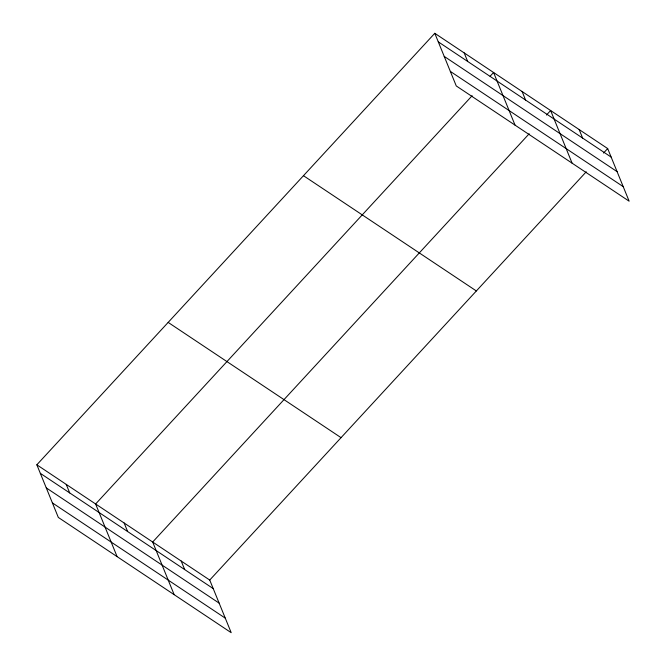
<?xml version="1.0" encoding="UTF-8"?>
<svg xmlns="http://www.w3.org/2000/svg" width="666" height="666" viewBox="0 0 666 666"><rect width="100%" height="100%" fill="white"/><g stroke="black" fill="none" stroke-linecap="round" stroke-linejoin="round"><path stroke-width="1" d="M36.846 464.793L209.732 580.053L231.21 632.7L58.325 517.44L36.846 464.793L434.79 33.3L607.675 148.56L629.154 201.207L456.268 85.947L434.79 33.3M472.144 95.721L95.621 503.987L117.108 556.626M490.109 76.232L493.573 72.486L515.051 125.133M529.195 133.758L152.68 542.024L174.159 594.663M546.478 115.018L550.624 110.523L572.102 163.17M209.732 580.053L586.247 171.795M603.529 153.055L607.675 148.56M438.27 41.841L611.155 157.101M444.214 56.394L617.099 171.653M450.333 71.387L623.218 186.647M303.463 175.691L476.348 290.95M168.165 322.402L341.05 437.662M40.326 473.335L213.212 588.594M46.27 487.887L219.156 603.146M52.389 502.888L225.275 618.148M579.145 129.545L582.633 138.078M522.094 91.508L525.582 100.042M464.177 52.897L467.665 61.43M181.202 561.038L184.69 569.58M124.151 523.001L127.631 531.543M66.234 484.39L69.714 492.932"/></g></svg>
